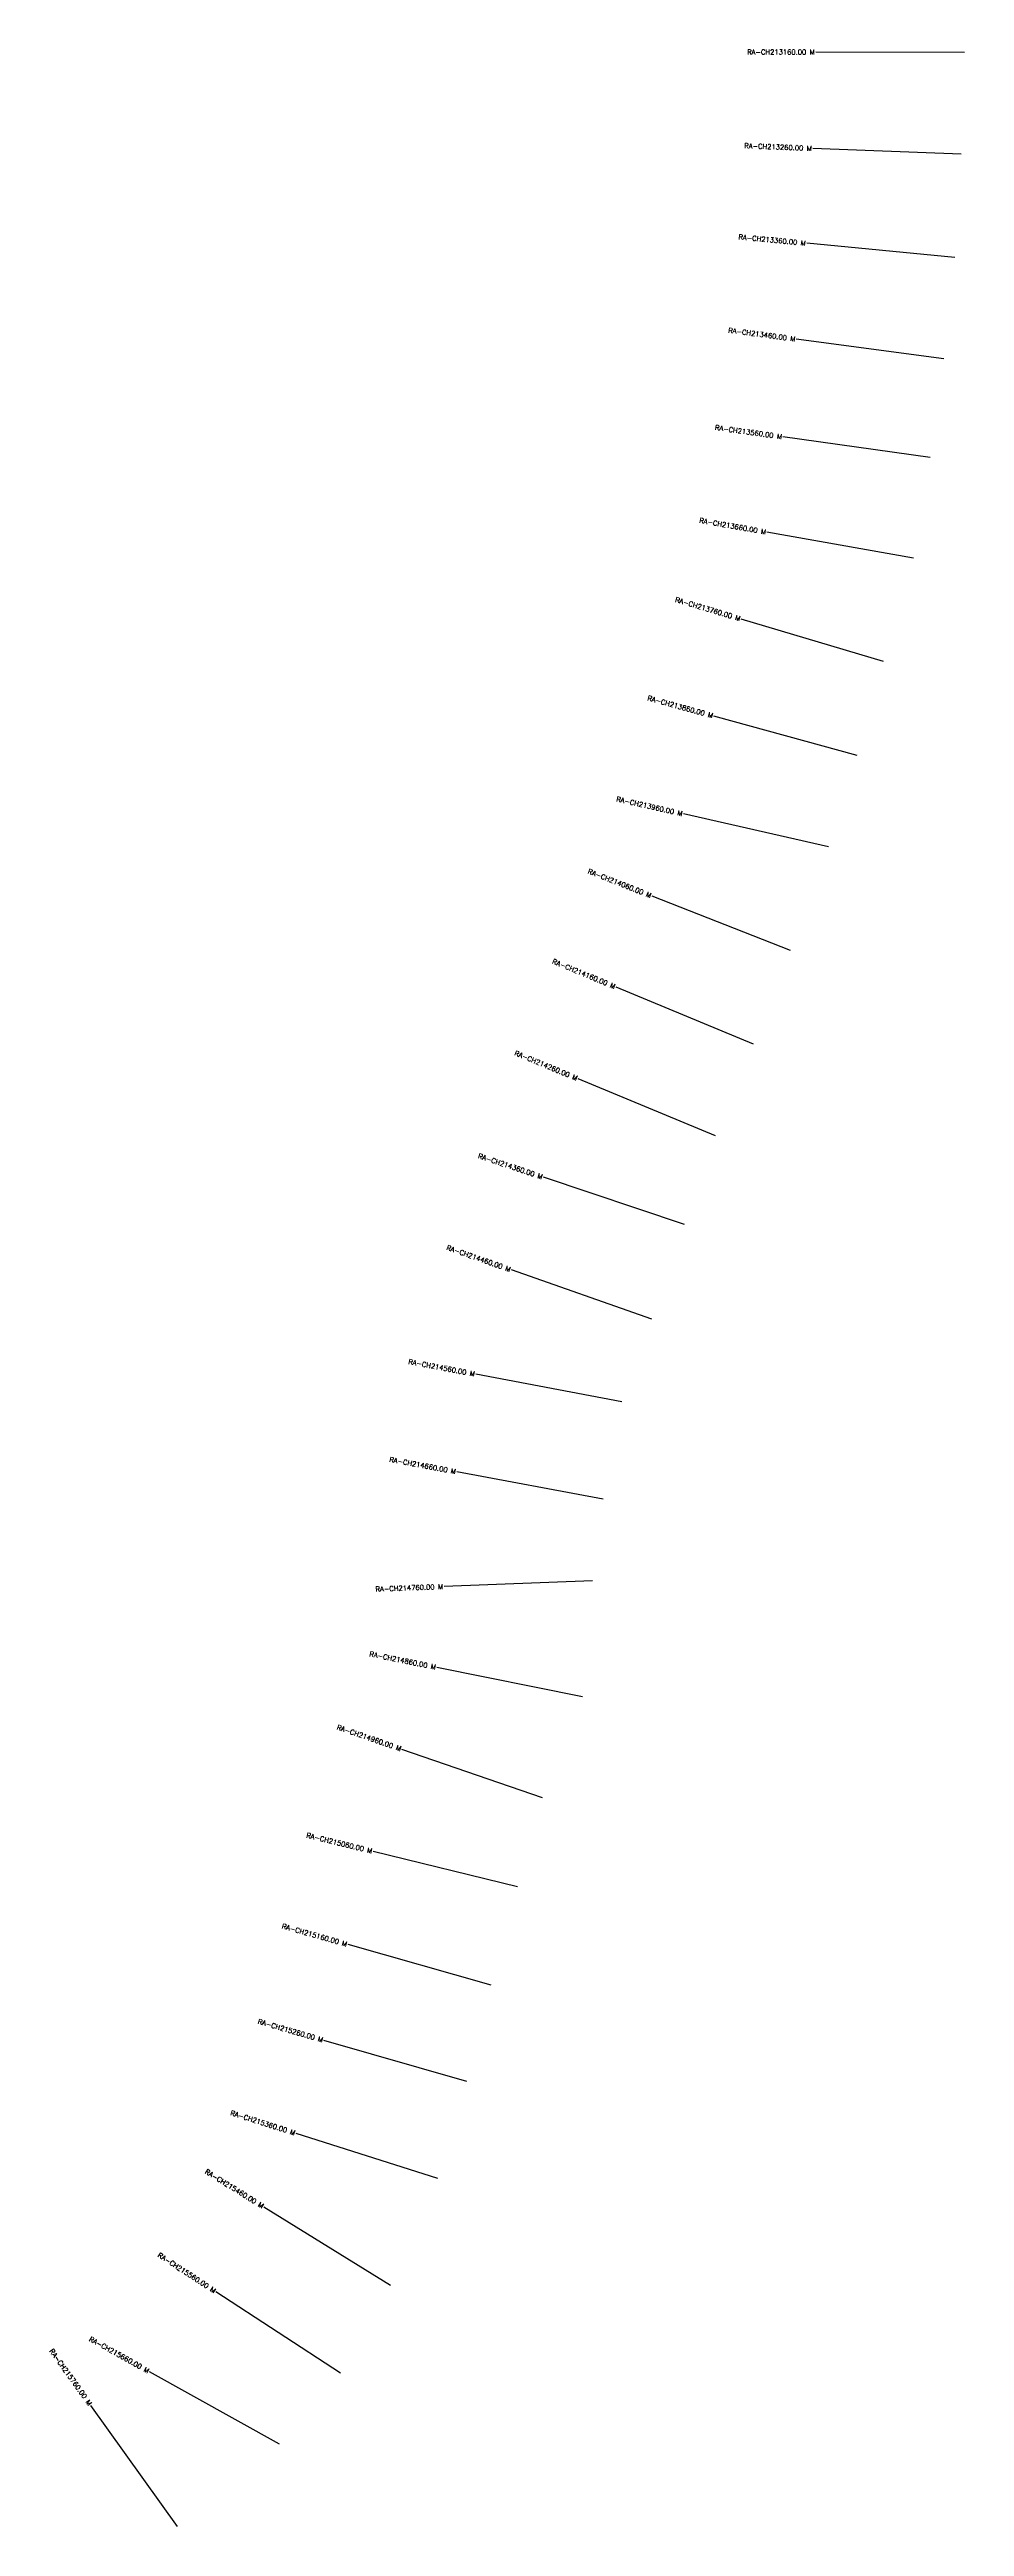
# Model space of a CAD drawing. Header units: metres. Extents: x 273999 to 276812, y 2069064 to 2071661.
# Drawn here: x 273999 to 274921, y 2069164 to 2071661 of the extents above; entities that cross this region are included whole.
import ezdxf
from ezdxf.enums import TextEntityAlignment as Align

# ---------------------------------------------------------------- set-up
doc = ezdxf.new("R2010")
doc.units = ezdxf.units.M
doc.header["$MEASUREMENT"] = 0
doc.layers.add('CS', color=134, linetype='Continuous')
doc.layers.add('CSMark', color=6, linetype='Continuous')
doc.styles.get("Standard").update_dxf_attribs({"font": 'simplex.shx'})

msp = doc.modelspace()

# ---------------------------------------------------------------- linework, layer by layer
at = {"layer": 'CS'}
for p, q in [((274921.4, 2071657.7), (274771.4, 2071657.9)), ((274918.2, 2071554.9), (274768.4, 2071560.9)), ((274911.6, 2071451), (274762.3, 2071465.2)), ((274900.5, 2071348.8), (274751.8, 2071368.6)), ((274886.8, 2071249.2), (274738.2, 2071270)), ((274869.9, 2071148), (274722.1, 2071174)), ((274839.9, 2071043.6), (274696.2, 2071086.5)), ((274813.2, 2070948.9), (274668.6, 2070988.7)), ((274784.2, 2070856.8), (274637.9, 2070890)), ((274745.9, 2070752.3), (274606.3, 2070807.2)), ((274708.6, 2070658.1), (274570, 2070715.4)), ((274670.4, 2070565.7), (274531.8, 2070623)), ((274639.1, 2070476.3), (274496.8, 2070523.8)), ((274606, 2070380.7), (274464.5, 2070430.4)), ((274575.9, 2070297.5), (274428.5, 2070325.3)), ((274556.9, 2070199.5), (274409.5, 2070226.9)), ((274546.4, 2070117.1), (274396.5, 2070111.3)), ((274536.2, 2070000.1), (274389.2, 2070029.8)), ((274495.8, 2069898.3), (274354, 2069947.2)), ((274470.7, 2069808.7), (274325, 2069844.4)), ((274444, 2069709.6), (274299.7, 2069750.5)), ((274419.5, 2069612.3), (274275.4, 2069653.9)), ((274390.2, 2069514.6), (274247.2, 2069560.1)), ((274342.4, 2069406.8), (274214.9, 2069485.8)), ((274292.2, 2069318.4), (274166.5, 2069400.3)), ((274230.6, 2069246.9), (274099.6, 2069319.8)), ((274127.6, 2069163.9), (274040.4, 2069285.9))]:
    msp.add_line(p, q, dxfattribs=at)

# ---------------------------------------------------------------- texts
at = {"layer": 'CSMark'}
for s, rotation, p in [('RA-CH213160.00 M', 359.9179, (274770.4, 2071657.9)), ('RA-CH213260.00 M', 357.7156, (274767.4, 2071560.9)), ('RA-CH213360.00 M', 354.562, (274761.3, 2071465.3)), ('RA-CH213460.00 M', 352.406, (274750.8, 2071368.7)), ('RA-CH213560.00 M', 352.0102, (274737.3, 2071270.2)), ('RA-CH213660.00 M', 350.0073, (274721.2, 2071174.2)), ('RA-CH213760.00 M', 343.375, (274695.2, 2071086.8)), ('RA-CH213860.00 M', 344.6104, (274667.6, 2070989)), ('RA-CH213960.00 M', 347.2198, (274636.9, 2070890.2)), ('RA-CH214060.00 M', 338.5163, (274605.4, 2070807.6)), ('RA-CH214160.00 M', 337.5275, (274569.1, 2070715.8)), ('RA-CH214260.00 M', 337.5275, (274530.9, 2070623.4)), ('RA-CH214360.00 M', 341.5503, (274495.8, 2070524.1)), ('RA-CH214460.00 M', 340.6607, (274463.5, 2070430.7)), ('RA-CH214560.00 M', 349.3055, (274427.5, 2070325.5)), ('RA-CH214660.00 M', 349.4798, (274408.5, 2070227.1)), ('RA-CH214760.00 M', 2.2147, (274395.5, 2070111.3)), ('RA-CH214860.00 M', 348.5618, (274388.2, 2070030)), ('RA-CH214960.00 M', 340.9634, (274353.1, 2069947.6)), ('RA-CH215060.00 M', 346.2441, (274324, 2069844.6)), ('RA-CH215160.00 M', 344.1969, (274298.7, 2069750.7)), ('RA-CH215260.00 M', 343.8695, (274274.4, 2069654.2)), ('RA-CH215360.00 M', 342.3541, (274246.3, 2069560.4)), ('RA-CH215460.00 M', 328.2101, (274214, 2069486.4)), ('RA-CH215560.00 M', 326.8963, (274165.7, 2069400.9)), ('RA-CH215760.00 M', 305.5841, (274039.8, 2069286.7)), ('RA-CH215660.00 M', 330.8965, (274098.7, 2069320.3))]:
    msp.add_text(s, height=5, rotation=rotation, dxfattribs=at).set_placement(p, align=Align.MIDDLE_RIGHT)

doc.saveas('drawing.dxf')
